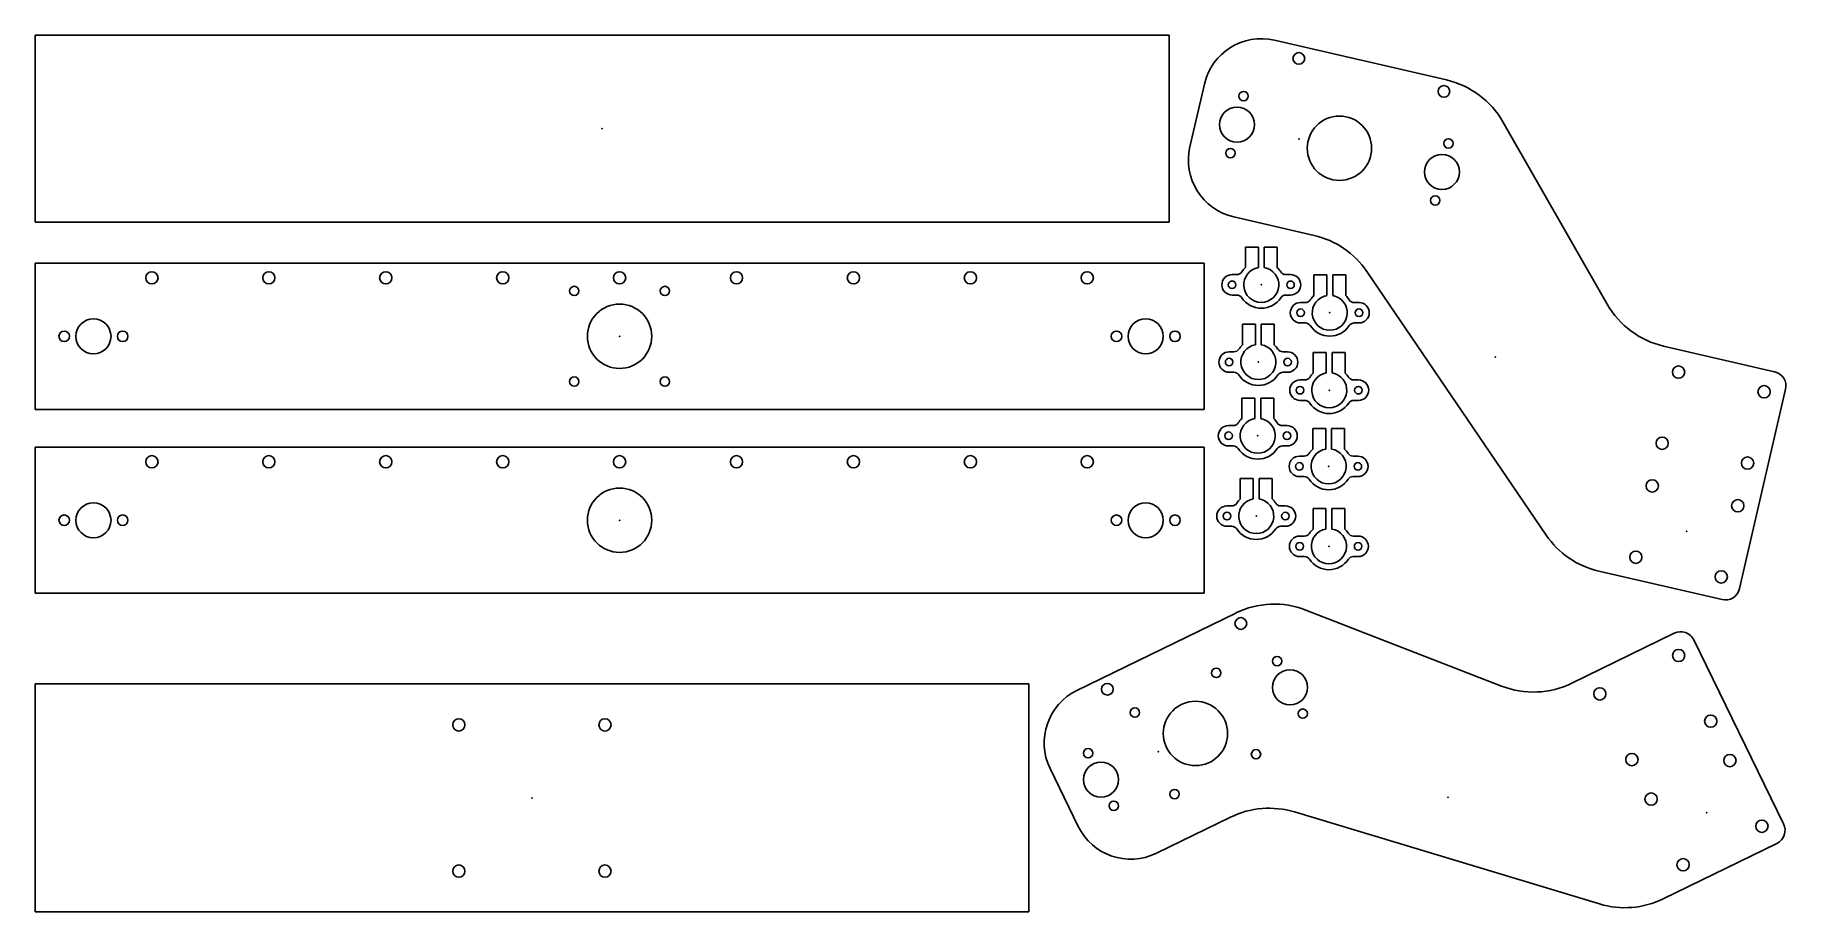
# Model space of a CAD drawing. Header units: millimetres. Extents: x -1319 to -720, y -3 to 297.
import ezdxf

# ---------------------------------------------------------------- set-up
doc = ezdxf.new("R2010")
doc.units = ezdxf.units.MM
doc.header["$PDSIZE"] = -1

msp = doc.modelspace()

# ---------------------------------------------------------------- linework, layer by layer
at = {"color": 7, "linetype": 'Continuous'}
for p, q in [((-1318.87, 233.49), (-1318.87, 297.49)), ((-1318.87, 297.49), (-930.87, 297.49)), ((-930.87, 233.49), (-930.87, 297.49)), ((-894.82, 295.7), (-835.95, 282.11)), ((-923.76, 259.28), (-918.81, 280.71)), ((-816.66, 267.77), (-780.98, 205.41)), ((-908.77, 235.29), (-881.25, 228.94)), ((-1318.87, 233.49), (-930.87, 233.49)), ((-900.33, 224.96), (-904.78, 224.96)), ((-904.78, 217.96), (-904.78, 224.96)), ((-900.33, 224.96), (-900.33, 217.96)), ((-898.33, 224.96), (-898.33, 217.96)), ((-898.33, 224.96), (-893.89, 224.96)), ((-893.89, 224.96), (-893.89, 217.9)), ((-1318.87, 169.43), (-1318.87, 219.43)), ((-1318.87, 219.43), (-918.87, 219.43)), ((-918.87, 169.43), (-918.87, 219.43)), ((-904.72, 217.96), (-904.78, 217.96)), ((-863.19, 216.57), (-801.89, 126.44)), ((-909.33, 215.54), (-907.68, 215.54)), ((-890.98, 215.54), (-889.33, 215.54)), ((-876.9, 215.4), (-881.35, 215.4)), ((-881.35, 208.4), (-881.35, 215.4)), ((-876.9, 215.4), (-876.9, 208.4)), ((-874.9, 215.4), (-874.9, 208.4)), ((-874.9, 215.4), (-870.46, 215.4)), ((-870.46, 215.4), (-870.46, 208.34)), ((-909.33, 208.54), (-907.68, 208.54)), ((-890.98, 208.54), (-889.33, 208.54)), ((-885.9, 205.98), (-884.26, 205.98)), ((-881.29, 208.4), (-881.35, 208.4)), ((-867.55, 205.98), (-865.9, 205.98)), ((-901.33, 198.53), (-905.78, 198.53)), ((-905.78, 191.53), (-905.78, 198.53)), ((-901.33, 198.53), (-901.33, 191.53)), ((-899.33, 198.53), (-899.33, 191.53)), ((-899.33, 198.53), (-894.89, 198.53)), ((-894.89, 198.53), (-894.89, 191.48)), ((-885.9, 198.98), (-884.26, 198.98)), ((-867.55, 198.98), (-865.9, 198.98)), ((-910.33, 189.11), (-908.68, 189.11)), ((-905.72, 191.53), (-905.78, 191.53)), ((-891.98, 189.11), (-890.33, 189.11)), ((-877.09, 188.91), (-881.53, 188.91)), ((-881.53, 181.91), (-881.53, 188.91)), ((-877.09, 188.91), (-877.09, 181.91)), ((-875.09, 188.91), (-875.09, 181.91)), ((-875.09, 188.91), (-870.64, 188.91)), ((-870.64, 188.91), (-870.64, 181.85)), ((-723.7, 182.3), (-761.69, 191.07)), ((-910.33, 182.11), (-908.68, 182.11)), ((-891.98, 182.11), (-890.33, 182.11)), ((-881.47, 181.91), (-881.53, 181.91)), ((-886.09, 179.49), (-884.44, 179.49)), ((-867.74, 179.49), (-866.09, 179.49)), ((-735.7, 108.1), (-719.95, 176.3)), ((-1318.87, 169.43), (-918.87, 169.43)), ((-901.54, 173.31), (-905.98, 173.31)), ((-905.98, 166.31), (-905.98, 173.31)), ((-901.54, 173.31), (-901.54, 166.31)), ((-899.54, 173.31), (-899.54, 166.31)), ((-899.54, 173.31), (-895.09, 173.31)), ((-895.09, 173.31), (-895.09, 166.26)), ((-886.09, 172.49), (-884.44, 172.49)), ((-867.74, 172.49), (-866.09, 172.49)), ((-910.54, 163.9), (-908.89, 163.9)), ((-905.92, 166.31), (-905.98, 166.31)), ((-892.18, 163.9), (-890.54, 163.9)), ((-877.3, 162.84), (-881.74, 162.84)), ((-881.74, 155.84), (-881.74, 162.84)), ((-877.3, 162.84), (-877.3, 155.84)), ((-875.3, 162.84), (-875.3, 155.84)), ((-875.3, 162.84), (-870.85, 162.84)), ((-870.85, 162.84), (-870.85, 155.79)), ((-1318.87, 106.51), (-1318.87, 156.51)), ((-1318.87, 156.51), (-918.87, 156.51)), ((-918.87, 106.51), (-918.87, 156.51)), ((-910.54, 156.9), (-908.89, 156.9)), ((-892.18, 156.9), (-890.54, 156.9)), ((-881.68, 155.84), (-881.74, 155.84)), ((-886.3, 153.43), (-884.65, 153.43)), ((-867.95, 153.43), (-866.3, 153.43)), ((-902.07, 145.83), (-906.51, 145.83)), ((-906.51, 138.83), (-906.51, 145.83)), ((-902.07, 145.83), (-902.07, 138.83)), ((-900.07, 145.83), (-900.07, 138.83)), ((-900.07, 145.83), (-895.62, 145.83)), ((-895.62, 145.83), (-895.62, 138.78)), ((-886.3, 146.43), (-884.65, 146.43)), ((-867.95, 146.43), (-866.3, 146.43)), ((-906.45, 138.83), (-906.51, 138.83)), ((-911.07, 136.42), (-909.42, 136.42)), ((-892.72, 136.42), (-891.07, 136.42)), ((-877.2, 135.49), (-881.64, 135.49)), ((-881.64, 128.49), (-881.64, 135.49)), ((-877.2, 135.49), (-877.2, 128.49)), ((-875.2, 135.49), (-875.2, 128.49)), ((-875.2, 135.49), (-870.75, 135.49)), ((-870.75, 135.49), (-870.75, 128.44)), ((-911.07, 129.42), (-909.42, 129.42)), ((-892.72, 129.42), (-891.07, 129.42)), ((-886.2, 126.08), (-884.55, 126.08)), ((-881.58, 128.49), (-881.64, 128.49)), ((-867.85, 126.08), (-866.2, 126.08)), ((-886.2, 119.08), (-884.55, 119.08)), ((-867.85, 119.08), (-866.2, 119.08)), ((-741.69, 104.35), (-783.83, 114.08)), ((-1318.87, 106.51), (-918.87, 106.51)), ((-962.39, 73.29), (-908.09, 99.77)), ((-884.07, 100.77), (-817.1, 74.75)), ((-758.03, 92.85), (-793.09, 75.75)), ((-720.66, 27.63), (-751.35, 90.55)), ((-1318.87, -2.51), (-1318.87, 75.49)), ((-1318.87, 75.49), (-978.87, 75.49)), ((-978.87, -2.51), (-978.87, 75.49)), ((-961.95, 26.77), (-971.6, 46.54)), ((-888.01, 31.7), (-783.65, 0.23)), ((-935.21, 17.56), (-909.82, 29.95)), ((-722.96, 20.95), (-761.83, 1.99)), ((-1318.87, -2.51), (-978.87, -2.51))]:
    msp.add_line(p, q, dxfattribs=at)
for centre, radius in [((-886.49, 289.47), 2), ((-905.4, 276.59), 1.6), ((-836.85, 278.21), 2), ((-907.64, 266.85), 6), ((-872.6, 258.75), 11), ((-909.89, 257.1), 1.6), ((-835.3, 260.41), 1.6), ((-837.55, 250.66), 6), ((-839.8, 240.92), 1.6), ((-1278.87, 214.43), 2.1), ((-1238.87, 214.43), 2.1), ((-1198.87, 214.43), 2.1), ((-1158.87, 214.43), 2.1), ((-1118.87, 214.43), 2.1), ((-1078.87, 214.43), 2.1), ((-1038.87, 214.43), 2.1), ((-998.87, 214.43), 2.1), ((-958.87, 214.43), 2.1), ((-1134.37, 209.93), 1.6), ((-1103.37, 209.93), 1.6), ((-909.33, 212.04), 1.3), ((-889.33, 212.04), 1.3), ((-1118.87, 194.43), 11), ((-885.9, 202.48), 1.3), ((-865.9, 202.48), 1.3), ((-1298.87, 194.43), 6), ((-938.87, 194.43), 6), ((-1308.87, 194.43), 1.8), ((-1288.87, 194.43), 1.8), ((-948.87, 194.43), 1.8), ((-928.87, 194.43), 1.8), ((-910.33, 185.61), 1.3), ((-890.33, 185.61), 1.3), ((-1134.37, 178.93), 1.6), ((-1103.37, 178.93), 1.6), ((-756.57, 182.19), 2.1), ((-886.09, 175.99), 1.3), ((-866.09, 175.99), 1.3), ((-727.33, 175.44), 2.1), ((-910.54, 160.4), 1.3), ((-890.54, 160.4), 1.3), ((-762.19, 157.83), 2.1), ((-1278.87, 151.51), 2.1), ((-1238.87, 151.51), 2.1), ((-1198.87, 151.51), 2.1), ((-1158.87, 151.51), 2.1), ((-1118.87, 151.51), 2.1), ((-1078.87, 151.51), 2.1), ((-1038.87, 151.51), 2.1), ((-998.87, 151.51), 2.1), ((-958.87, 151.51), 2.1), ((-886.3, 149.93), 1.3), ((-866.3, 149.93), 1.3), ((-732.96, 151.08), 2.1), ((-765.56, 143.22), 2.1), ((-1118.87, 131.51), 11), ((-736.33, 136.47), 2.1), ((-1308.87, 131.51), 1.8), ((-1298.87, 131.51), 6), ((-1288.87, 131.51), 1.8), ((-948.87, 131.51), 1.8), ((-938.87, 131.51), 6), ((-928.87, 131.51), 1.8), ((-911.07, 132.92), 1.3), ((-891.07, 132.92), 1.3), ((-886.2, 122.58), 1.3), ((-866.2, 122.58), 1.3), ((-771.19, 118.86), 2.1), ((-741.96, 112.11), 2.1), ((-906.33, 96.18), 2), ((-893.92, 83.32), 1.6), ((-756.54, 85.23), 2.1), ((-914.73, 79.29), 1.6), ((-889.53, 74.33), 6), ((-951.99, 73.69), 2), ((-783.51, 72.08), 2.1), ((-942.59, 65.7), 1.6), ((-921.86, 58.56), 11), ((-885.15, 65.34), 1.6), ((-1173.87, 61.49), 2.1), ((-1123.87, 61.49), 2.1), ((-745.58, 62.76), 2.1), ((-954.19, 42.79), 6), ((-958.58, 51.78), 1.6), ((-901.14, 51.43), 1.6), ((-772.55, 49.61), 2.1), ((-739.01, 49.28), 2.1), ((-929, 37.84), 1.6), ((-765.97, 36.13), 2.1), ((-949.81, 33.81), 1.6), ((-728.05, 26.81), 2.1), ((-1173.87, 11.49), 2.1), ((-1123.87, 11.49), 2.1), ((-755.01, 13.66), 2.1)]:
    msp.add_circle(centre, radius, dxfattribs=at)
for centre, radius, start, end in [((-899.32, 276.21), 20, 77, 167), ((-842.7, 252.88), 30, 29.7688, 77), ((-904.27, 254.78), 20, 167, 257), ((-888, 199.7), 30, 34.21726, 77), ((-907.68, 217.54), 2, 270, 326.63299), ((-899.33, 212.04), 8, 132.31031, 146.63299), ((-899.33, 212.04), 6, 99.59407, 80.40593), ((-899.33, 212.04), 8, 33.36701, 47.1097), ((-890.98, 217.54), 2, 213.36701, 270), ((-909.33, 212.04), 3.5, 90, 270), ((-889.33, 212.04), 3.5, 270, 90), ((-907.68, 206.54), 2, 33.36701, 90), ((-899.33, 212.04), 8, 213.36701, 326.63299), ((-890.98, 206.54), 2, 90, 146.63299), ((-885.9, 202.48), 3.5, 90, 270), ((-884.26, 207.98), 2, 270, 326.63299), ((-875.9, 202.48), 8, 132.31031, 146.63299), ((-875.9, 202.48), 6, 99.59407, 80.40593), ((-875.9, 202.48), 8, 33.36701, 47.1097), ((-867.55, 207.98), 2, 213.36701, 270), ((-865.9, 202.48), 3.5, 270, 90), ((-754.94, 220.3), 30, 209.7688, 257), ((-884.26, 196.98), 2, 33.36701, 90), ((-875.9, 202.48), 8, 213.36701, 326.63299), ((-867.55, 196.98), 2, 90, 146.63299), ((-910.33, 185.61), 3.5, 90, 270), ((-908.68, 191.11), 2, 270, 326.63299), ((-900.33, 185.61), 8, 132.31031, 146.63299), ((-900.33, 185.61), 6, 99.59407, 80.40593), ((-900.33, 185.61), 8, 33.36701, 47.1097), ((-891.98, 191.11), 2, 213.36701, 270), ((-890.33, 185.61), 3.5, 270, 90), ((-908.68, 180.11), 2, 33.36701, 90), ((-900.33, 185.61), 8, 213.36701, 326.63299), ((-891.98, 180.11), 2, 90, 146.63299), ((-884.44, 181.49), 2, 270, 326.63299), ((-876.09, 175.99), 8, 132.31031, 146.63299), ((-876.09, 175.99), 6, 99.59407, 80.40593), ((-876.09, 175.99), 8, 33.36701, 47.1097), ((-867.74, 181.49), 2, 213.36701, 270), ((-724.82, 177.43), 5, 347, 77), ((-886.09, 175.99), 3.5, 90, 270), ((-866.09, 175.99), 3.5, 270, 90), ((-884.44, 170.49), 2, 33.36701, 90), ((-876.09, 175.99), 8, 213.36701, 326.63299), ((-867.74, 170.49), 2, 90, 146.63299), ((-910.54, 160.4), 3.5, 90, 270), ((-908.89, 165.9), 2, 270, 326.63299), ((-900.54, 160.4), 8, 132.31031, 146.63299), ((-900.54, 160.4), 6, 99.59407, 80.40593), ((-900.54, 160.4), 8, 33.36701, 47.1097), ((-892.18, 165.9), 2, 213.36701, 270), ((-890.54, 160.4), 3.5, 270, 90), ((-908.89, 154.9), 2, 33.36701, 90), ((-900.54, 160.4), 8, 213.36701, 326.63299), ((-892.18, 154.9), 2, 90, 146.63299), ((-876.3, 149.93), 8, 132.31031, 146.63299), ((-876.3, 149.93), 6, 99.59407, 80.40593), ((-876.3, 149.93), 8, 33.36701, 47.1097), ((-886.3, 149.93), 3.5, 90, 270), ((-884.65, 155.43), 2, 270, 326.63299), ((-867.95, 155.43), 2, 213.36701, 270), ((-866.3, 149.93), 3.5, 270, 90), ((-884.65, 144.43), 2, 33.36701, 90), ((-876.3, 149.93), 8, 213.36701, 326.63299), ((-867.95, 144.43), 2, 90, 146.63299), ((-901.07, 132.92), 8, 132.31031, 146.63299), ((-901.07, 132.92), 6, 99.59407, 80.40593), ((-901.07, 132.92), 8, 33.36701, 47.1097), ((-911.07, 132.92), 3.5, 90, 270), ((-909.42, 138.42), 2, 270, 326.63299), ((-892.72, 138.42), 2, 213.36701, 270), ((-891.07, 132.92), 3.5, 270, 90), ((-909.42, 127.42), 2, 33.36701, 90), ((-901.07, 132.92), 8, 213.36701, 326.63299), ((-892.72, 127.42), 2, 90, 146.63299), ((-886.2, 122.58), 3.5, 90, 270), ((-884.55, 128.08), 2, 270, 326.63299), ((-876.2, 122.58), 8, 132.31031, 146.63299), ((-876.2, 122.58), 6, 99.59407, 80.40593), ((-876.2, 122.58), 8, 33.36701, 47.1097), ((-867.85, 128.08), 2, 213.36701, 270), ((-866.2, 122.58), 3.5, 270, 90), ((-777.09, 143.31), 30, 214.21726, 257), ((-884.55, 117.08), 2, 33.36701, 90), ((-876.2, 122.58), 8, 213.36701, 326.63299), ((-867.85, 117.08), 2, 90, 146.63299), ((-740.57, 109.22), 5, 257, 347), ((-894.94, 72.81), 30, 68.7688, 116), ((-755.84, 88.36), 5, 26, 116), ((-953.62, 55.31), 20, 116, 206), ((-806.24, 102.72), 30, 248.7688, 296), ((-896.67, 2.98), 30, 73.21726, 116), ((-943.98, 35.54), 20, 206, 296), ((-725.15, 25.44), 5, 296, 26), ((-774.99, 28.95), 30, 253.21726, 296)]:
    msp.add_arc(centre, radius, start, end, dxfattribs=at)
for p in [(-1124.87, 265.49), (-886.38, 261.94), (-899.33, 212.04), (-875.9, 202.48), (-1118.87, 194.43), (-819.21, 187.34), (-900.33, 185.61), (-876.09, 175.99), (-900.54, 160.4), (-876.3, 149.93), (-901.07, 132.92), (-1118.87, 131.51), (-753.76, 127.66), (-876.2, 122.58), (-934.59, 52.36), (-1148.87, 36.49), (-1148.87, 36.49), (-835.45, 36.68), (-747.01, 31.47)]:
    msp.add_point(p, dxfattribs=at)

doc.saveas('drawing.dxf')
